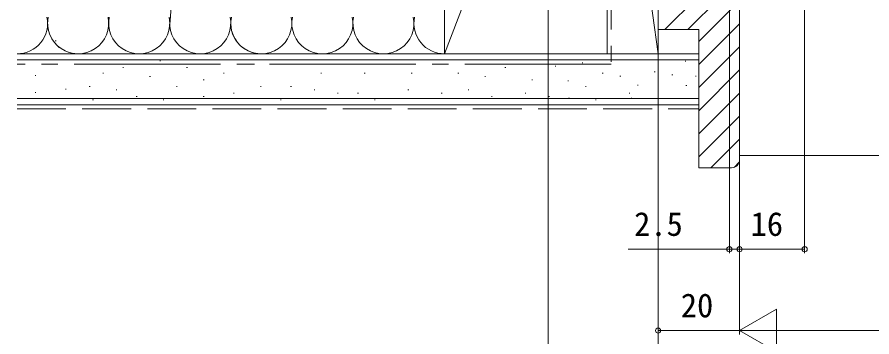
# Model space of a CAD drawing. Units: millimetres, scale not verified. Extents: x -1682 to -296, y -1188 to 1055.
# Drawn here: x -1321.5 to -1111.5, y -1078.7 to -1000.1 of the extents above; entities that cross this region are included whole.
import ezdxf
from ezdxf.enums import TextEntityAlignment as Align

# ---------------------------------------------------------------- set-up
doc = ezdxf.new("R2010")
doc.units = ezdxf.units.MM
doc.header["$LTSCALE"] = 4
doc.linetypes.add('CHAIN2', pattern=[12, 9, -1, 1, -1])
doc.linetypes.add('DASHED3', pattern=[4, 3, -1])
for name, color, linetype, lineweight in [('0-8_YKK_D', 6, 'Continuous', 9), ('0-9_YSS_K', 3, 'Continuous', 9), ('0-A_YSS_KE', 3, 'Continuous', 9)]:
    doc.layers.add(name, color=color, linetype=linetype, lineweight=lineweight)
doc.styles.add('ＭＳ ゴシック', font='')
doc.styles.get('ＭＳ ゴシック').set_extended_font_data('MS Gothic')

msp = doc.modelspace()

# ---------------------------------------------------------------- linework, layer by layer
at = {"layer": '0-8_YKK_D'}
for p, q in [((-1190.998, -892.742), (-1190.998, -1098.092)), ((-1127.998, -916.893), (-1127.998, -1058.092)), ((-1163.998, -919.31), (-1163.998, -1098.092)), ((-1163.998, -919.792), (-1163.998, -1098.092)), ((-1163.998, -919.792), (-1163.998, -1078.092)), ((-1143.999, -934.392), (-1143.999, -1058.092)), ((-1143.999, -934.392), (-1143.999, -1078.092)), ((-1143.999, -934.592), (-1143.999, -1058.092)), ((-1143.999, -934.592), (-1143.999, -1078.092)), ((-1146.499, -934.793), (-1146.499, -1058.092)), ((-1143.999, -1057.092), (-1141.449, -1057.092)), ((-1143.999, -1057.092), (-1127.998, -1057.092)), ((-1143.999, -1077.092), (-1134.905, -1071.842)), ((-1134.905, -1082.342), (-1134.905, -1071.842)), ((-1143.999, -1077.092), (-1163.998, -1077.092)), ((-1143.999, -1077.092), (-1125.812, -1077.092)), ((-1143.999, -1077.092), (-1134.905, -1082.342)), ((-1133.499, -1077.092), (-844.501, -1077.092))]:
    msp.add_line(p, q, dxfattribs=at)
msp.add_lwpolyline([(-1143.999, -1057.092), (-1146.499, -1057.092), (-1171.399, -1057.092)], dxfattribs=at)
for centre in [(-1146.499, -1057.092), (-1143.999, -1057.092), (-1143.999, -1057.092), (-1127.998, -1057.092), (-1163.998, -1077.092)]:
    msp.add_circle(centre, 0.637, dxfattribs=at)
at = {"layer": '0-9_YSS_K'}
for p, q in [((-1176.499, -904.087), (-1216.499, -1009.087)), ((-1276.657, -913.118), (-1283.992, -1001.892)), ((-1176.499, -1009.086), (-1176.499, -919.086)), ((-1162.322, -1003.092), (-1143.999, -984.769)), ((-1156.665, -1003.092), (-1143.999, -990.426)), ((-1153.999, -1006.083), (-1143.999, -996.083)), ((-1153.999, -1011.74), (-1143.999, -1001.74)), ((-1311.915, -1005.877), (-1312.115, -1005.877)), ((-1153.999, -1017.397), (-1143.999, -1007.397)), ((-1306.499, -1009.086), (-1321.499, -1009.086)), ((-1261.499, -1009.086), (-1321.499, -1009.086)), ((-1216.499, -1009.086), (-1284.157, -1009.086)), ((-1176.499, -1009.086), (-1163.999, -1009.086)), ((-1321.499, -1010.589), (-1153.999, -1010.589)), ((-1286.259, -1010.83), (-1286.459, -1010.83)), ((-1263.183, -1011.655), (-1263.383, -1011.655)), ((-1254.117, -1011.655), (-1254.317, -1011.655)), ((-1240.93, -1011.655), (-1241.13, -1011.655)), ((-1230.216, -1011.655), (-1230.416, -1011.655)), ((-1217.923, -1011.655), (-1218.123, -1011.655)), ((-1193.198, -1011.655), (-1193.398, -1011.655)), ((-1189.107, -1012.088), (-1189.307, -1012.088)), ((-1182.481, -1011.308), (-1182.68, -1011.308)), ((-1157.183, -1010.919), (-1157.383, -1010.919)), ((-1300.27, -1013.803), (-1300.47, -1013.803)), ((-1295.325, -1012.479), (-1295.525, -1012.479)), ((-1279.666, -1012.479), (-1279.866, -1012.479)), ((-1270.6, -1013.803), (-1270.8, -1013.803)), ((-1246.7, -1013.803), (-1246.9, -1013.803)), ((-1235.985, -1013.803), (-1236.185, -1013.803)), ((-1224.447, -1013.803), (-1224.647, -1013.803)), ((-1212.978, -1013.803), (-1213.178, -1013.803)), ((-1201.439, -1012.479), (-1201.639, -1012.479)), ((-1177.539, -1013.803), (-1177.739, -1013.803)), ((-1164.75, -1013.5), (-1164.95, -1013.5)), ((-1160.402, -1014.234), (-1160.602, -1014.234)), ((-1153.999, -1023.053), (-1143.999, -1013.053)), ((-1316.86, -1014.435), (-1317.06, -1014.435)), ((-1288.732, -1014.627), (-1288.932, -1014.627)), ((-1275.545, -1015.451), (-1275.745, -1015.451)), ((-1206.384, -1014.627), (-1206.584, -1014.627)), ((-1194.846, -1015.451), (-1195.046, -1015.451)), ((-1185.989, -1015.706), (-1186.189, -1015.706)), ((-1173.191, -1014.537), (-1173.391, -1014.537)), ((-1154.616, -1014.537), (-1154.816, -1014.537)), ((-1316.86, -1018.556), (-1317.06, -1018.556)), ((-1309.443, -1017.732), (-1309.643, -1017.732)), ((-1303.567, -1017.1), (-1303.767, -1017.1)), ((-1296.973, -1017.924), (-1297.173, -1017.924)), ((-1282.138, -1017.1), (-1282.338, -1017.1)), ((-1261.534, -1017.1), (-1261.734, -1017.1)), ((-1254.117, -1017.1), (-1254.317, -1017.1)), ((-1248.348, -1017.924), (-1248.548, -1017.924)), ((-1225.271, -1017.924), (-1225.471, -1017.924)), ((-1210.505, -1017.924), (-1210.705, -1017.924)), ((-1181.66, -1017.1), (-1181.86, -1017.1)), ((-1168.871, -1016.797), (-1169.071, -1016.797)), ((-1156.954, -1016.875), (-1157.154, -1016.875)), ((-1321.499, -1020.089), (-1153.999, -1020.089)), ((-1302.742, -1020.396), (-1302.942, -1020.396)), ((-1292.028, -1019.572), (-1292.228, -1019.572)), ((-1285.435, -1020.396), (-1285.635, -1020.396)), ((-1275.545, -1019.572), (-1275.745, -1019.572)), ((-1268.128, -1018.748), (-1268.328, -1018.748)), ((-1256.589, -1020.396), (-1256.789, -1020.396)), ((-1242.579, -1018.748), (-1242.779, -1018.748)), ((-1237.634, -1018.748), (-1237.834, -1018.748)), ((-1233.513, -1020.396), (-1233.713, -1020.396)), ((-1217.098, -1018.748), (-1217.298, -1018.748)), ((-1204.736, -1019.572), (-1204.936, -1019.572)), ((-1196.494, -1018.748), (-1196.694, -1018.748)), ((-1190.725, -1019.572), (-1190.925, -1019.572)), ((-1185.799, -1019.994), (-1185.999, -1019.994)), ((-1179.187, -1020.396), (-1179.387, -1020.396)), ((-1170.918, -1018.748), (-1171.118, -1018.748)), ((-1170.462, -1019.994), (-1170.662, -1019.994)), ((-1153.999, -1028.71), (-1143.999, -1018.71)), ((-1153.999, -1034.367), (-1143.999, -1024.367)), ((-1151.067, -1037.092), (-1143.999, -1030.024)), ((-1144, -1034.092), (-992.206, -1034.092)), ((-1145.274, -1036.956), (-1144.135, -1035.817))]:
    msp.add_line(p, q, dxfattribs=at)
at = {"layer": '0-9_YSS_K', "linetype": 'DASHED3'}
msp.add_line((-1321.499, -1022.589), (-1153.999, -1022.589), dxfattribs=at)
at = {"layer": '0-9_YSS_K'}
msp.add_lwpolyline([(-1176.499, -919.086), (-1163.999, -1009.086), (-1163.999, -919.086)], dxfattribs=at)
for centre, start, end in [((-1321.499, -1001.586), 269.99998, 11.78352), ((-1321.499, -1001.586), 270.00002, 11.78352), ((-1306.499, -1001.586), 168.21646, 270), ((-1306.499, -1001.586), 168.21646, 11.78352), ((-1291.499, -1001.586), 168.21646, 11.78352), ((-1291.499, -1001.586), 348.18988, 11.78352), ((-1276.499, -1001.586), 168.21646, 11.78352), ((-1276.499, -1001.586), 168.21635, 11.78352), ((-1261.499, -1001.586), 168.21646, 270), ((-1261.499, -1001.586), 168.21646, 11.78352), ((-1246.499, -1001.586), 168.21646, 11.78352), ((-1231.499, -1001.586), 168.21646, 11.78352), ((-1216.499, -1001.586), 168.21646, 270)]:
    msp.add_arc(centre, 7.5, start, end, dxfattribs=at)
at = {"layer": '0-A_YSS_KE'}
for p, q in [((-1216.499, -1009.087), (-1216.499, -904.087)), ((-1176.499, -904.087), (-1176.499, -1009.087)), ((-1163.999, -1003.092), (-1163.999, -920.092)), ((-1143.999, -934.092), (-1143.999, -1035.092)), ((-1153.999, -1003.092), (-1163.999, -1003.092)), ((-1153.999, -1037.092), (-1153.999, -1003.092)), ((-1306.574, -1009.089), (-1153.999, -1009.089)), ((-1176.499, -1009.087), (-1216.499, -1009.087)), ((-1153.999, -1021.589), (-1153.999, -1009.089)), ((-1321.499, -1021.589), (-1153.999, -1021.589)), ((-1145.999, -1037.092), (-1153.999, -1037.092))]:
    msp.add_line(p, q, dxfattribs=at)
at = {"layer": '0-A_YSS_KE', "linetype": 'CHAIN2'}
msp.add_lwpolyline([(-1175.499, -919.086), (-1175.499, -1011.586), (-1321.499, -1011.586)], dxfattribs=at)
at = {"layer": '0-A_YSS_KE'}
msp.add_arc((-1145.999, -1035.092), 2, 270, 359.99998, dxfattribs=at)

# ---------------------------------------------------------------- texts
at = {"layer": '0-8_YKK_D', "color": 4, "style": 'ＭＳ ゴシック'}
for s, p in [('2.5', (-1169.899, -1055.592)), ('16', (-1141.279, -1055.592)), ('20', (-1158.429, -1075.592))]:
    msp.add_text(s, height=5.865, dxfattribs=at).set_placement(p, align=Align.BOTTOM_LEFT)

doc.saveas('drawing.dxf')
